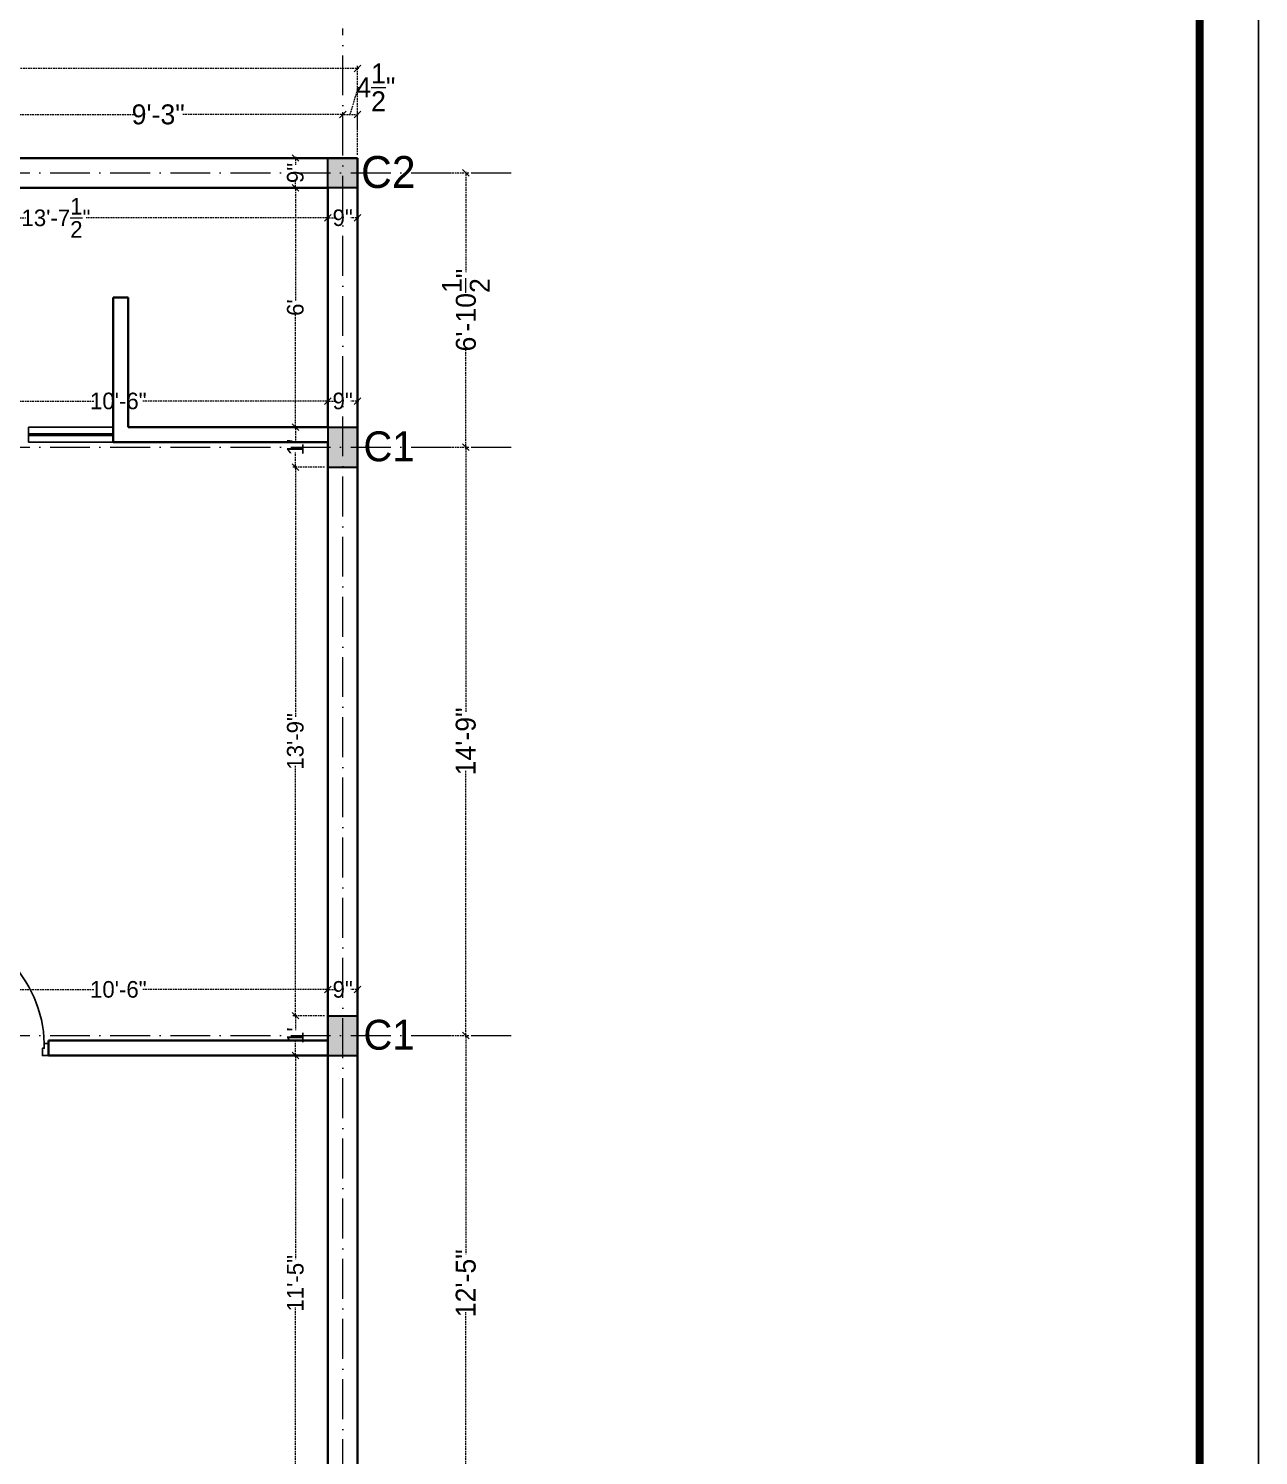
# Model space of a CAD drawing. Header units: millimetres. Extents: x -6808 to 215771, y -89660 to -16303.
# Drawn here: x 104855 to 105225, y -47514.1 to -47084.8 of the extents above; entities that cross this region are included whole.
import ezdxf

# ---------------------------------------------------------------- set-up
doc = ezdxf.new("R2010")
doc.units = ezdxf.units.MM
doc.header["$PDMODE"] = 35
doc.linetypes.add('ACAD_ISO10W100', pattern=[18, 12, -3, 0, -3])
doc.linetypes.add('DASHED', pattern=[0.75, 0.5, -0.25])
doc.layers.get('0').update_dxf_attribs({"color": 8})
for name, color, linetype, lineweight in [('col.center', 5, 'ACAD_ISO10W100', 15), ('column', 5, 'Continuous', 30), ('dim2', 6, 'Continuous', 20), ('wall', 7, 'Continuous', 35)]:
    doc.layers.add(name, color=color, linetype=linetype, lineweight=lineweight)
for name, color, linetype in [('FORMAT', 7, 'Continuous'), ('NET 01', 8, 'Continuous'), ('WIN', 5, 'Continuous')]:
    doc.layers.add(name, color=color, linetype=linetype)
doc.styles.add('SAJ', font='eurr____.ttf')
doc.dimstyles.new('SAJ', dxfattribs={"dimtxt": 5, "dimasz": 2, "dimexe": 1, "dimexo": 1, "dimgap": 0.09375, "dimtad": 0, "dimdec": 1, "dimzin": 0, "dimdsep": 46, "dimlunit": 4, "dimtxsty": 'SAJ', "dimblk": 'OBLIQUE', "dimcen": 0.125, "dimdle": 0.375, "dimadec": 0, "dimazin": 0, "dimtfac": 1, "dimtdec": 1, "dimtofl": 0, "dimtmove": 0, "dimatfit": 3, "dimldrblk": 'OBLIQUE', "dimfxl": 1, "dimtolj": 1, "dimtzin": 0, "dimlwd": 5, "dimlwe": 5, "dimarcsym": 1})

# ---------------------------------------------------------------- blocks, each defined once
blk = doc.blocks.new('_Oblique')
at = {"color": 0, "linetype": 'ByBlock', "lineweight": -2}
blk.add_line((-0.5, -0.5), (0.5, 0.5), dxfattribs=at)
blk = doc.blocks.new('*D1201')
at = {"layer": 'Defpoints', "color": 0, "transparency": 16777216}
for p in [(104954.03, -47096.82), (104660.03, -47123.77), (104954.03, -47123.77)]:
    blk.add_point(p, dxfattribs=at)
at = {"layer": 'dim2', "color": 0, "linetype": 'DASHED', "lineweight": 5, "transparency": 16777216}
for p, q in [((104660.03, -47122.77), (104660.03, -47095.82)), ((104954.03, -47122.77), (104954.03, -47095.82)), ((104659.66, -47096.82), (104788.58, -47096.82)), ((104954.41, -47096.82), (104825.49, -47096.82))]:
    blk.add_line(p, q, dxfattribs=at)
at = {"layer": 'dim2', "color": 0, "lineweight": 5, "transparency": 16777216, "xscale": 2, "yscale": 2, "zscale": 2, "rotation": 180}
blk.add_blockref('_Oblique', (104660.03, -47096.82), dxfattribs=at)
at = {"layer": 'dim2', "color": 0, "lineweight": 5, "transparency": 16777216, "xscale": 2, "yscale": 2, "zscale": 2}
blk.add_blockref('_Oblique', (104954.03, -47096.82), dxfattribs=at)
at = {"layer": 'dim2', "color": 0, "transparency": 16777216, "insert": (104807.03, -47096.82), "char_height": 12, "attachment_point": 5, "style": 'SAJ'}
blk.add_mtext('\\A1;24\'-6"', dxfattribs=at)
blk = doc.blocks.new('QEWFWE')
at = {"layer": 'NET 01'}
for p, q in [((238503.45, 15011.85), (238503.45, 15015.77)), ((238503.45, 15015.77), (238505.41, 15015.77)), ((238503.98, 15015.77), (238503.98, 15011.85)), ((238503.98, 15011.85), (238503.45, 15011.85)), ((238503.45, 15011.85), (238503.45, 14988.32)), ((238503.98, 14988.32), (238503.98, 15011.85)), ((238503.45, 14988.32), (238503.45, 14984.4)), ((238503.98, 14988.32), (238503.45, 14988.32)), ((238503.98, 14984.4), (238503.98, 14988.32)), ((238503.45, 14984.4), (238503.98, 14984.4))]:
    blk.add_line(p, q, dxfattribs=at)
for points in [[(238503.45, 14984.4), (238502.4, 14984.4), (238502.4, 14981.4), (238503.9, 14981.4), (238503.9, 14982.9), (238503.9, 14983.2), (238503.45, 14983.2)], [(238536.02, 14984.4), (238537.07, 14984.4), (238537.07, 14981.4), (238535.57, 14981.4), (238535.57, 14982.9), (238535.57, 14983.2), (238536.02, 14983.2)]]:
    blk.add_lwpolyline(points, close=True, dxfattribs=at)
blk.add_ellipse((238504.18, 14985.62), major_axis=(-29.27, 13.54), ratio=0.925766, start_param=-2.718612, end_param=-1.204625, dxfattribs=at)
blk = doc.blocks.new('A$C32B276F4')
at = {"layer": 'column'}
blk.add_hatch(color=256, dxfattribs=at).paths.add_polyline_path([(9, 0), (9, 9), (0, 9), (0, 0)])
for p, q in [((0, 0), (0, 9)), ((0, 9), (9, 9)), ((9, 9), (9, 0)), ((9, 0), (0, 0))]:
    blk.add_line(p, q, dxfattribs=at)
at = {"layer": 'col.center', "linetype": 'ByBlock', "insert": (10.02, 9.59), "char_height": 9.6, "width": 293.6941, "attachment_point": 1, "style": 'SAJ'}
blk.add_mtext('\\A1;{\\fCentury Gothic|b0|i0|c0|p34;C2}', dxfattribs=at)
blk = doc.blocks.new('c1')
at = {"layer": 'column'}
blk.add_hatch(color=256, dxfattribs=at).paths.add_polyline_path([(58376.49, -43564.36), (58385.49, -43564.36), (58385.49, -43552.36), (58376.49, -43552.36)])
for p, q in [((58376.49, -43552.36), (58376.49, -43564.36)), ((58376.49, -43552.36), (58385.49, -43552.36)), ((58385.49, -43564.36), (58385.49, -43552.36)), ((58376.49, -43564.36), (58385.49, -43564.36))]:
    blk.add_line(p, q, dxfattribs=at)
blk = doc.blocks.new('*D1205')
at = {"layer": 'col.center', "color": 0, "linetype": 'DASHED', "lineweight": 5, "transparency": 16777216}
for p, q in [((104838.16, -47110.69), (104886.89, -47110.69)), ((104838.53, -47114.94), (104838.53, -47109.69)), ((104949.91, -47110.69), (104901.17, -47110.69)), ((104949.53, -47114.94), (104949.53, -47109.69))]:
    blk.add_line(p, q, dxfattribs=at)
at = {"layer": 'Defpoints', "color": 0, "transparency": 16777216}
for p in [(104949.53, -47110.69), (104838.53, -47115.94), (104949.53, -47115.94)]:
    blk.add_point(p, dxfattribs=at)
at = {"layer": 'col.center', "color": 0, "lineweight": 5, "transparency": 16777216, "xscale": 2, "yscale": 2, "zscale": 2, "rotation": 180}
blk.add_blockref('_Oblique', (104838.53, -47110.69), dxfattribs=at)
at = {"layer": 'col.center', "color": 0, "lineweight": 5, "transparency": 16777216, "xscale": 2, "yscale": 2, "zscale": 2}
blk.add_blockref('_Oblique', (104949.53, -47110.69), dxfattribs=at)
at = {"layer": 'col.center', "color": 0, "transparency": 16777216, "insert": (104894.03, -47110.69), "char_height": 5, "attachment_point": 5, "style": 'SAJ'}
blk.add_mtext('\\A1;{\\H1.2x;9\'-3"}', dxfattribs=at)
blk = doc.blocks.new('*D1164')
at = {"layer": 'col.center', "color": 0, "linetype": 'DASHED', "lineweight": 5, "transparency": 16777216}
for p, q in [((104951.78, -47110.69), (104954.23, -47102.52)), ((104954.23, -47102.52), (104954.42, -47102.52)), ((104949.16, -47110.69), (104954.41, -47110.69)), ((104949.53, -47114.94), (104949.53, -47109.69)), ((104954.03, -47114.94), (104954.03, -47109.69))]:
    blk.add_line(p, q, dxfattribs=at)
at = {"layer": 'Defpoints', "color": 0, "transparency": 16777216}
for p in [(104954.03, -47110.69), (104949.53, -47115.94), (104954.03, -47115.94)]:
    blk.add_point(p, dxfattribs=at)
at = {"layer": 'col.center', "color": 0, "lineweight": 5, "transparency": 16777216, "xscale": 2, "yscale": 2, "zscale": 2, "rotation": 180}
blk.add_blockref('_Oblique', (104949.53, -47110.69), dxfattribs=at)
at = {"layer": 'col.center', "color": 0, "lineweight": 5, "transparency": 16777216, "xscale": 2, "yscale": 2, "zscale": 2}
blk.add_blockref('_Oblique', (104954.03, -47110.69), dxfattribs=at)
at = {"layer": 'col.center', "color": 0, "transparency": 16777216, "insert": (104959.5, -47102.52), "char_height": 5, "attachment_point": 5, "style": 'SAJ'}
blk.add_mtext('\\A1;{\\H1.2x;4{\\H1.000000x;\\S1/2;}"}', dxfattribs=at)
blk = doc.blocks.new('*D1165')
at = {"layer": 'col.center', "color": 0, "linetype": 'DASHED', "lineweight": 5, "transparency": 16777216}
for p, q in [((104979.49, -47128.27), (104987.57, -47128.27)), ((104986.57, -47127.9), (104986.57, -47158.1)), ((104986.57, -47211.15), (104986.57, -47180.95)), ((104979.49, -47210.77), (104987.57, -47210.77))]:
    blk.add_line(p, q, dxfattribs=at)
at = {"layer": 'Defpoints', "color": 0, "transparency": 16777216}
for p in [(104978.49, -47128.27), (104978.49, -47210.77), (104986.57, -47210.77)]:
    blk.add_point(p, dxfattribs=at)
at = {"layer": 'col.center', "color": 0, "lineweight": 5, "transparency": 16777216, "xscale": 2, "yscale": 2, "zscale": 2}
for p, rotation in [((104986.57, -47128.27), 90), ((104986.57, -47210.77), 270)]:
    blk.add_blockref('_Oblique', p, dxfattribs=dict(at, rotation=rotation))
at = {"layer": 'col.center', "color": 0, "transparency": 16777216, "insert": (104986.57, -47169.52), "char_height": 5, "attachment_point": 5, "rotation": 90, "style": 'SAJ'}
blk.add_mtext('\\A1;{\\H1.2x;6\'-10{\\H1.000000x;\\S1/2;}"}', dxfattribs=at)
blk = doc.blocks.new('*D1166')
at = {"layer": 'col.center', "color": 0, "linetype": 'DASHED', "lineweight": 5, "transparency": 16777216}
for p, q in [((104979.49, -47210.77), (104987.57, -47210.77)), ((104986.57, -47210.4), (104986.57, -47290.55)), ((104986.57, -47388.15), (104986.57, -47308)), ((104979.49, -47387.77), (104987.57, -47387.77))]:
    blk.add_line(p, q, dxfattribs=at)
at = {"layer": 'Defpoints', "color": 0, "transparency": 16777216}
for p in [(104978.49, -47210.77), (104978.49, -47387.77), (104986.57, -47387.77)]:
    blk.add_point(p, dxfattribs=at)
at = {"layer": 'col.center', "color": 0, "lineweight": 5, "transparency": 16777216, "xscale": 2, "yscale": 2, "zscale": 2}
for p, rotation in [((104986.57, -47210.77), 90), ((104986.57, -47387.77), 270)]:
    blk.add_blockref('_Oblique', p, dxfattribs=dict(at, rotation=rotation))
at = {"layer": 'col.center', "color": 0, "transparency": 16777216, "insert": (104986.57, -47299.27), "char_height": 5, "attachment_point": 5, "rotation": 90, "style": 'SAJ'}
blk.add_mtext('\\A1;{\\H1.2x;14\'-9"}', dxfattribs=at)
blk = doc.blocks.new('*D1167')
at = {"layer": 'col.center', "color": 0, "linetype": 'DASHED', "lineweight": 5, "transparency": 16777216}
for p, q in [((104979.49, -47387.77), (104987.57, -47387.77)), ((104986.57, -47387.4), (104986.57, -47453.55)), ((104986.57, -47537.15), (104986.57, -47471)), ((104979.49, -47536.77), (104987.57, -47536.77))]:
    blk.add_line(p, q, dxfattribs=at)
at = {"layer": 'Defpoints', "color": 0, "transparency": 16777216}
for p in [(104978.49, -47387.77), (104978.49, -47536.77), (104986.57, -47536.77)]:
    blk.add_point(p, dxfattribs=at)
at = {"layer": 'col.center', "color": 0, "lineweight": 5, "transparency": 16777216, "xscale": 2, "yscale": 2, "zscale": 2}
for p, rotation in [((104986.57, -47387.77), 90), ((104986.57, -47536.77), 270)]:
    blk.add_blockref('_Oblique', p, dxfattribs=dict(at, rotation=rotation))
at = {"layer": 'col.center', "color": 0, "transparency": 16777216, "insert": (104986.57, -47462.27), "char_height": 5, "attachment_point": 5, "rotation": 90, "style": 'SAJ'}
blk.add_mtext('\\A1;{\\H1.2x;12\'-5"}', dxfattribs=at)
blk = doc.blocks.new('*D1210')
at = {"layer": 'col.center', "color": 0, "linetype": 'DASHED', "lineweight": 5, "transparency": 16777216}
for p, q in [((104781.53, -47133.77), (104781.53, -47142.77)), ((104945.03, -47133.77), (104945.03, -47142.77)), ((104781.16, -47141.77), (104854.18, -47141.77)), ((104945.41, -47141.77), (104872.38, -47141.77))]:
    blk.add_line(p, q, dxfattribs=at)
at = {"layer": 'Defpoints', "color": 0, "transparency": 16777216}
for p in [(104781.53, -47132.77), (104945.03, -47132.77), (104945.03, -47141.77)]:
    blk.add_point(p, dxfattribs=at)
at = {"layer": 'col.center', "color": 0, "lineweight": 5, "transparency": 16777216, "xscale": 2, "yscale": 2, "zscale": 2, "rotation": 180}
blk.add_blockref('_Oblique', (104781.53, -47141.77), dxfattribs=at)
at = {"layer": 'col.center', "color": 0, "lineweight": 5, "transparency": 16777216, "xscale": 2, "yscale": 2, "zscale": 2}
blk.add_blockref('_Oblique', (104945.03, -47141.77), dxfattribs=at)
at = {"layer": 'col.center', "color": 0, "transparency": 16777216, "insert": (104863.28, -47141.77), "char_height": 5, "attachment_point": 5, "style": 'SAJ'}
blk.add_mtext('\\A1;{\\C1;13\'-7{\\H1.000000x;\\S1/2;}"}', dxfattribs=at)
blk = doc.blocks.new('*D1211')
at = {"layer": 'col.center', "color": 0, "linetype": 'DASHED', "lineweight": 5, "transparency": 16777216}
for p, q in [((104945.03, -47133.77), (104945.03, -47142.77)), ((104954.03, -47133.77), (104954.03, -47142.77)), ((104944.66, -47141.77), (104947.06, -47141.77)), ((104954.41, -47141.77), (104952, -47141.77))]:
    blk.add_line(p, q, dxfattribs=at)
at = {"layer": 'Defpoints', "color": 0, "transparency": 16777216}
for p in [(104945.03, -47132.77), (104954.03, -47132.77), (104945.03, -47141.77)]:
    blk.add_point(p, dxfattribs=at)
at = {"layer": 'col.center', "color": 0, "lineweight": 5, "transparency": 16777216, "xscale": 2, "yscale": 2, "zscale": 2, "rotation": 180}
blk.add_blockref('_Oblique', (104945.03, -47141.77), dxfattribs=at)
at = {"layer": 'col.center', "color": 0, "lineweight": 5, "transparency": 16777216, "xscale": 2, "yscale": 2, "zscale": 2}
blk.add_blockref('_Oblique', (104954.03, -47141.77), dxfattribs=at)
at = {"layer": 'col.center', "color": 0, "transparency": 16777216, "insert": (104949.53, -47141.77), "char_height": 5, "attachment_point": 5, "style": 'SAJ'}
blk.add_mtext('\\A1;{\\C1;9"}', dxfattribs=at)
blk = doc.blocks.new('*D1214')
at = {"layer": 'col.center', "color": 0, "linetype": 'DASHED', "lineweight": 5, "transparency": 16777216}
for p, q in [((104818.66, -47196.89), (104874.74, -47196.89)), ((104819.03, -47203.77), (104819.03, -47195.89)), ((104945.41, -47196.89), (104889.32, -47196.89)), ((104945.03, -47203.77), (104945.03, -47195.89))]:
    blk.add_line(p, q, dxfattribs=at)
at = {"layer": 'Defpoints', "color": 0, "transparency": 16777216}
for p in [(104945.03, -47196.89), (104819.03, -47204.77), (104945.03, -47204.77)]:
    blk.add_point(p, dxfattribs=at)
at = {"layer": 'col.center', "color": 0, "lineweight": 5, "transparency": 16777216, "xscale": 2, "yscale": 2, "zscale": 2, "rotation": 180}
blk.add_blockref('_Oblique', (104819.03, -47196.89), dxfattribs=at)
at = {"layer": 'col.center', "color": 0, "lineweight": 5, "transparency": 16777216, "xscale": 2, "yscale": 2, "zscale": 2}
blk.add_blockref('_Oblique', (104945.03, -47196.89), dxfattribs=at)
at = {"layer": 'col.center', "color": 0, "transparency": 16777216, "insert": (104882.03, -47196.89), "char_height": 5, "attachment_point": 5, "style": 'SAJ'}
blk.add_mtext('\\A1;{\\C1;10\'-6"}', dxfattribs=at)
blk = doc.blocks.new('*D1215')
at = {"layer": 'col.center', "color": 0, "linetype": 'DASHED', "lineweight": 5, "transparency": 16777216}
for p, q in [((104944.66, -47196.89), (104947.06, -47196.89)), ((104945.03, -47203.77), (104945.03, -47195.89)), ((104954.41, -47196.89), (104952, -47196.89)), ((104954.03, -47203.77), (104954.03, -47195.89))]:
    blk.add_line(p, q, dxfattribs=at)
at = {"layer": 'Defpoints', "color": 0, "transparency": 16777216}
for p in [(104954.03, -47196.89), (104945.03, -47204.77), (104954.03, -47204.77)]:
    blk.add_point(p, dxfattribs=at)
at = {"layer": 'col.center', "color": 0, "lineweight": 5, "transparency": 16777216, "xscale": 2, "yscale": 2, "zscale": 2, "rotation": 180}
blk.add_blockref('_Oblique', (104945.03, -47196.89), dxfattribs=at)
at = {"layer": 'col.center', "color": 0, "lineweight": 5, "transparency": 16777216, "xscale": 2, "yscale": 2, "zscale": 2}
blk.add_blockref('_Oblique', (104954.03, -47196.89), dxfattribs=at)
at = {"layer": 'col.center', "color": 0, "transparency": 16777216, "insert": (104949.53, -47196.89), "char_height": 5, "attachment_point": 5, "style": 'SAJ'}
blk.add_mtext('\\A1;{\\C1;9"}', dxfattribs=at)
blk = doc.blocks.new('*D1173')
at = {"layer": 'col.center', "color": 0, "linetype": 'DASHED', "lineweight": 5, "transparency": 16777216}
for p, q in [((104818.66, -47373.89), (104874.74, -47373.89)), ((104819.03, -47380.77), (104819.03, -47372.89)), ((104945.41, -47373.89), (104889.32, -47373.89)), ((104945.03, -47380.77), (104945.03, -47372.89))]:
    blk.add_line(p, q, dxfattribs=at)
at = {"layer": 'Defpoints', "color": 0, "transparency": 16777216}
for p in [(104945.03, -47373.89), (104819.03, -47381.77), (104945.03, -47381.77)]:
    blk.add_point(p, dxfattribs=at)
at = {"layer": 'col.center', "color": 0, "lineweight": 5, "transparency": 16777216, "xscale": 2, "yscale": 2, "zscale": 2, "rotation": 180}
blk.add_blockref('_Oblique', (104819.03, -47373.89), dxfattribs=at)
at = {"layer": 'col.center', "color": 0, "lineweight": 5, "transparency": 16777216, "xscale": 2, "yscale": 2, "zscale": 2}
blk.add_blockref('_Oblique', (104945.03, -47373.89), dxfattribs=at)
at = {"layer": 'col.center', "color": 0, "transparency": 16777216, "insert": (104882.03, -47373.89), "char_height": 5, "attachment_point": 5, "style": 'SAJ'}
blk.add_mtext('\\A1;{\\C1;10\'-6"}', dxfattribs=at)
blk = doc.blocks.new('*D1174')
at = {"layer": 'col.center', "color": 0, "linetype": 'DASHED', "lineweight": 5, "transparency": 16777216}
for p, q in [((104944.66, -47373.89), (104947.06, -47373.89)), ((104945.03, -47380.77), (104945.03, -47372.89)), ((104954.41, -47373.89), (104952, -47373.89)), ((104954.03, -47380.77), (104954.03, -47372.89))]:
    blk.add_line(p, q, dxfattribs=at)
at = {"layer": 'Defpoints', "color": 0, "transparency": 16777216}
for p in [(104954.03, -47373.89), (104945.03, -47381.77), (104954.03, -47381.77)]:
    blk.add_point(p, dxfattribs=at)
at = {"layer": 'col.center', "color": 0, "lineweight": 5, "transparency": 16777216, "xscale": 2, "yscale": 2, "zscale": 2, "rotation": 180}
blk.add_blockref('_Oblique', (104945.03, -47373.89), dxfattribs=at)
at = {"layer": 'col.center', "color": 0, "lineweight": 5, "transparency": 16777216, "xscale": 2, "yscale": 2, "zscale": 2}
blk.add_blockref('_Oblique', (104954.03, -47373.89), dxfattribs=at)
at = {"layer": 'col.center', "color": 0, "transparency": 16777216, "insert": (104949.53, -47373.89), "char_height": 5, "attachment_point": 5, "style": 'SAJ'}
blk.add_mtext('\\A1;{\\C1;9"}', dxfattribs=at)
blk = doc.blocks.new('*D1188')
at = {"layer": 'col.center', "color": 0, "linetype": 'DASHED', "lineweight": 5, "transparency": 16777216}
for p, q in [((104944.03, -47123.77), (104934.3, -47123.77)), ((104935.3, -47123.4), (104935.3, -47125.8)), ((104944.03, -47132.77), (104934.3, -47132.77)), ((104935.3, -47133.15), (104935.3, -47130.75))]:
    blk.add_line(p, q, dxfattribs=at)
at = {"layer": 'Defpoints', "color": 0, "transparency": 16777216}
for p in [(104945.03, -47123.77), (104935.3, -47132.77), (104945.03, -47132.77)]:
    blk.add_point(p, dxfattribs=at)
at = {"layer": 'col.center', "color": 0, "lineweight": 5, "transparency": 16777216, "xscale": 2, "yscale": 2, "zscale": 2}
for p, rotation in [((104935.3, -47123.77), 90), ((104935.3, -47132.77), 270)]:
    blk.add_blockref('_Oblique', p, dxfattribs=dict(at, rotation=rotation))
at = {"layer": 'col.center', "color": 0, "transparency": 16777216, "insert": (104935.3, -47128.27), "char_height": 5, "attachment_point": 5, "rotation": 90, "style": 'SAJ'}
blk.add_mtext('\\A1;{\\C1;9"}', dxfattribs=at)
blk = doc.blocks.new('*D1189')
at = {"layer": 'col.center', "color": 0, "linetype": 'DASHED', "lineweight": 5, "transparency": 16777216}
for p, q in [((104944.03, -47132.77), (104934.3, -47132.77)), ((104935.3, -47132.4), (104935.3, -47166.71)), ((104935.3, -47205.15), (104935.3, -47170.84)), ((104944.03, -47204.77), (104934.3, -47204.77))]:
    blk.add_line(p, q, dxfattribs=at)
at = {"layer": 'Defpoints', "color": 0, "transparency": 16777216}
for p in [(104945.03, -47132.77), (104935.3, -47204.77), (104945.03, -47204.77)]:
    blk.add_point(p, dxfattribs=at)
at = {"layer": 'col.center', "color": 0, "lineweight": 5, "transparency": 16777216, "xscale": 2, "yscale": 2, "zscale": 2}
for p, rotation in [((104935.3, -47132.77), 90), ((104935.3, -47204.77), 270)]:
    blk.add_blockref('_Oblique', p, dxfattribs=dict(at, rotation=rotation))
at = {"layer": 'col.center', "color": 0, "transparency": 16777216, "insert": (104935.3, -47168.77), "char_height": 5, "attachment_point": 5, "rotation": 90, "style": 'SAJ'}
blk.add_mtext("\\A1;{\\C1;6'}", dxfattribs=at)
blk = doc.blocks.new('*D1190')
at = {"layer": 'col.center', "color": 0, "linetype": 'DASHED', "lineweight": 5, "transparency": 16777216}
for p, q in [((104944.03, -47204.77), (104934.3, -47204.77)), ((104935.3, -47204.4), (104935.3, -47209.15)), ((104935.3, -47217.15), (104935.3, -47212.4)), ((104944.03, -47216.77), (104934.3, -47216.77))]:
    blk.add_line(p, q, dxfattribs=at)
at = {"layer": 'Defpoints', "color": 0, "transparency": 16777216}
for p in [(104945.03, -47204.77), (104935.3, -47216.77), (104945.03, -47216.77)]:
    blk.add_point(p, dxfattribs=at)
at = {"layer": 'col.center', "color": 0, "lineweight": 5, "transparency": 16777216, "xscale": 2, "yscale": 2, "zscale": 2}
for p, rotation in [((104935.3, -47204.77), 90), ((104935.3, -47216.77), 270)]:
    blk.add_blockref('_Oblique', p, dxfattribs=dict(at, rotation=rotation))
at = {"layer": 'col.center', "color": 0, "transparency": 16777216, "insert": (104935.3, -47210.77), "char_height": 5, "attachment_point": 5, "rotation": 90, "style": 'SAJ'}
blk.add_mtext("\\A1;{\\C1;1'}", dxfattribs=at)
blk = doc.blocks.new('*D1191')
at = {"layer": 'col.center', "color": 0, "linetype": 'DASHED', "lineweight": 5, "transparency": 16777216}
for p, q in [((104944.03, -47216.77), (104934.3, -47216.77)), ((104935.3, -47216.4), (104935.3, -47291.99)), ((104935.3, -47382.15), (104935.3, -47306.56)), ((104944.03, -47381.77), (104934.3, -47381.77))]:
    blk.add_line(p, q, dxfattribs=at)
at = {"layer": 'Defpoints', "color": 0, "transparency": 16777216}
for p in [(104945.03, -47216.77), (104935.3, -47381.77), (104945.03, -47381.77)]:
    blk.add_point(p, dxfattribs=at)
at = {"layer": 'col.center', "color": 0, "lineweight": 5, "transparency": 16777216, "xscale": 2, "yscale": 2, "zscale": 2}
for p, rotation in [((104935.3, -47216.77), 90), ((104935.3, -47381.77), 270)]:
    blk.add_blockref('_Oblique', p, dxfattribs=dict(at, rotation=rotation))
at = {"layer": 'col.center', "color": 0, "transparency": 16777216, "insert": (104935.3, -47299.27), "char_height": 5, "attachment_point": 5, "rotation": 90, "style": 'SAJ'}
blk.add_mtext('\\A1;{\\C1;13\'-9"}', dxfattribs=at)
blk = doc.blocks.new('*D1192')
at = {"layer": 'col.center', "color": 0, "linetype": 'DASHED', "lineweight": 5, "transparency": 16777216}
for p, q in [((104944.03, -47381.77), (104934.3, -47381.77)), ((104935.3, -47381.4), (104935.3, -47386.15)), ((104935.3, -47394.15), (104935.3, -47389.4)), ((104944.03, -47393.77), (104934.3, -47393.77))]:
    blk.add_line(p, q, dxfattribs=at)
at = {"layer": 'Defpoints', "color": 0, "transparency": 16777216}
for p in [(104945.03, -47381.77), (104935.3, -47393.77), (104945.03, -47393.77)]:
    blk.add_point(p, dxfattribs=at)
at = {"layer": 'col.center', "color": 0, "lineweight": 5, "transparency": 16777216, "xscale": 2, "yscale": 2, "zscale": 2}
for p, rotation in [((104935.3, -47381.77), 90), ((104935.3, -47393.77), 270)]:
    blk.add_blockref('_Oblique', p, dxfattribs=dict(at, rotation=rotation))
at = {"layer": 'col.center', "color": 0, "transparency": 16777216, "insert": (104935.3, -47387.77), "char_height": 5, "attachment_point": 5, "rotation": 90, "style": 'SAJ'}
blk.add_mtext("\\A1;{\\C1;1'}", dxfattribs=at)
blk = doc.blocks.new('*D1193')
at = {"layer": 'col.center', "color": 0, "linetype": 'DASHED', "lineweight": 5, "transparency": 16777216}
for p, q in [((104944.03, -47393.77), (104934.3, -47393.77)), ((104935.3, -47393.4), (104935.3, -47454.99)), ((104935.3, -47531.15), (104935.3, -47469.56)), ((104944.03, -47530.77), (104934.3, -47530.77))]:
    blk.add_line(p, q, dxfattribs=at)
at = {"layer": 'Defpoints', "color": 0, "transparency": 16777216}
for p in [(104945.03, -47393.77), (104935.3, -47530.77), (104945.03, -47530.77)]:
    blk.add_point(p, dxfattribs=at)
at = {"layer": 'col.center', "color": 0, "lineweight": 5, "transparency": 16777216, "xscale": 2, "yscale": 2, "zscale": 2}
for p, rotation in [((104935.3, -47393.77), 90), ((104935.3, -47530.77), 270)]:
    blk.add_blockref('_Oblique', p, dxfattribs=dict(at, rotation=rotation))
at = {"layer": 'col.center', "color": 0, "transparency": 16777216, "insert": (104935.3, -47462.27), "char_height": 5, "attachment_point": 5, "rotation": 90, "style": 'SAJ'}
blk.add_mtext('\\A1;{\\C1;11\'-5"}', dxfattribs=at)

msp = doc.modelspace()

# ---------------------------------------------------------------- linework, layer by layer
at = {"layer": 'col.center'}
for p, q in [((104949.53, -47937.508), (104949.53, -47084.827)), ((104626.205, -47128.274), (105001.33, -47128.274)), ((104626.205, -47210.774), (105001.33, -47210.774)), ((104626.205, -47387.774), (105001.33, -47387.774))]:
    msp.add_line(p, q, dxfattribs=at)
at = {"layer": 'FORMAT', "color": 0}
msp.add_lwpolyline([(104384.787, -47020.609), (104384.787, -48213.724), (105225.009, -48213.724), (105225.009, -47020.609)], close=True, dxfattribs=at)
msp.add_lwpolyline([(104384.787, -47020.609), (104384.787, -48213.724), (105225.009, -48213.724), (105225.009, -47020.609)], close=True, dxfattribs=at)
at = {"layer": 'FORMAT', "color": 0, "const_width": 2.464}
msp.add_lwpolyline([(104402.472, -47038.294), (104402.472, -48196.039), (105207.324, -48196.039), (105207.324, -47038.294)], close=True, dxfattribs=at)
msp.add_lwpolyline([(104402.472, -47038.294), (104402.472, -48196.039), (105207.324, -48196.039), (105207.324, -47038.294)], close=True, dxfattribs=at)
at = {"layer": 'wall'}
for p, q in [((104954.03, -47123.774), (104660.03, -47123.774)), ((104954.03, -47123.774), (104954.03, -47911.774)), ((104945.03, -47132.774), (104669.03, -47132.774)), ((104945.03, -47132.774), (104945.03, -47204.774)), ((104945.03, -47209.274), (104945.03, -47245.274)), ((104945.03, -47245.274), (104945.03, -47811.274))]:
    msp.add_line(p, q, dxfattribs=at)
at = {"layer": 'wall', "color": 1}
for p, q in [((104880.53, -47165.774), (104880.53, -47209.274)), ((104880.53, -47165.774), (104885.03, -47165.774)), ((104885.03, -47165.774), (104885.03, -47204.774)), ((104945.03, -47204.774), (104885.03, -47204.774)), ((104945.03, -47209.274), (104880.53, -47209.274)), ((104945.03, -47389.274), (104861.03, -47389.274)), ((104861.03, -47393.774), (104861.03, -47389.274)), ((104945.03, -47393.774), (104861.03, -47393.774))]:
    msp.add_line(p, q, dxfattribs=at)
at = {"layer": 'WIN'}
for p, q in [((104880.53, -47204.774), (104855.03, -47204.774)), ((104855.03, -47209.274), (104855.03, -47204.774)), ((104880.53, -47206.774), (104855.03, -47206.774)), ((104880.53, -47207.274), (104855.03, -47207.274)), ((104880.53, -47209.274), (104855.03, -47209.274))]:
    msp.add_line(p, q, dxfattribs=at)

# ---------------------------------------------------------------- block references
at = {"linetype": 'ByBlock', "lineweight": 20, "xscale": 1.211467555345734, "yscale": 1.211467555345734, "zscale": 1.211467555345734}
msp.add_blockref('QEWFWE', (-184118.886, -65543.248), dxfattribs=at)
at = {"layer": 'column'}
for name, p in [('A$C32B276F4', (104945.03, -47132.774)), ('c1', (46568.539, -3652.412)), ('c1', (46568.539, -3829.412))]:
    msp.add_blockref(name, p, dxfattribs=at)

# ---------------------------------------------------------------- texts
at = {"layer": 'col.center', "linetype": 'ByBlock', "char_height": 9, "width": 293.6941, "attachment_point": 1, "style": 'SAJ'}
for insert in [(104955.761, -47206.006), (104955.761, -47383.006)]:
    msp.add_mtext('\\A1;{\\fCentury Gothic|b0|i0|c0|p34;C1}', dxfattribs=dict(at, insert=insert))

# ---------------------------------------------------------------- dimensions: what is measured, and where the dimension line sits
at = {"layer": 'col.center'}
for p1, p2, distance, text, picture, middle in [((104949.53, -47115.944), (104954.03, -47115.944), 5.254, '{\\H1.2x;<>}', '*D1164', (104954.513, -47102.519)), ((104838.53, -47115.944), (104949.53, -47115.944), 5.254, '{\\H1.2x;<>}', '*D1205', (104894.03, -47110.69)), ((104945.03, -47123.774), (104945.03, -47132.774), -9.731, '{\\C1;<>}', '*D1188', (104935.299, -47128.274)), ((104978.487, -47128.274), (104978.487, -47210.774), 8.079, '{\\H1.2x;<>}', '*D1165', (104986.566, -47169.524)), ((104781.53, -47132.774), (104945.03, -47132.774), -8.999, '{\\C1;<>}', '*D1210', (104863.28, -47141.772)), ((104945.03, -47132.774), (104945.03, -47204.774), -9.731, '{\\C1;<>}', '*D1189', (104935.299, -47168.774)), ((104954.03, -47132.774), (104945.03, -47132.774), 8.999, '{\\C1;<>}', '*D1211', (104949.53, -47141.772)), ((104819.03, -47204.774), (104945.03, -47204.774), 7.883, '{\\C1;<>}', '*D1214', (104882.03, -47196.891)), ((104945.03, -47204.774), (104954.03, -47204.774), 7.883, '{\\C1;<>}', '*D1215', (104949.53, -47196.891)), ((104945.03, -47204.774), (104945.03, -47216.774), -9.731, '{\\C1;<>}', '*D1190', (104935.299, -47210.774)), ((104978.487, -47210.774), (104978.487, -47387.774), 8.079, '{\\H1.2x;<>}', '*D1166', (104986.566, -47299.274)), ((104945.03, -47216.774), (104945.03, -47381.774), -9.731, '{\\C1;<>}', '*D1191', (104935.299, -47299.274)), ((104819.03, -47381.774), (104945.03, -47381.774), 7.883, '{\\C1;<>}', '*D1173', (104882.03, -47373.891)), ((104945.03, -47381.774), (104954.03, -47381.774), 7.883, '{\\C1;<>}', '*D1174', (104949.53, -47373.891)), ((104945.03, -47381.774), (104945.03, -47393.774), -9.731, '{\\C1;<>}', '*D1192', (104935.299, -47387.774)), ((104978.487, -47387.774), (104978.487, -47536.774), 8.079, '{\\H1.2x;<>}', '*D1167', (104986.566, -47462.274)), ((104945.03, -47393.774), (104945.03, -47530.774), -9.731, '{\\C1;<>}', '*D1193', (104935.299, -47462.274))]:
    dim = msp.add_aligned_dim(p1=p1, p2=p2, distance=distance, text=text, dimstyle='SAJ', override={"dimtmove": 1}, dxfattribs=at)
    dim.commit()
    dim.dimension.update_dxf_attribs({"geometry": picture, "text_midpoint": middle})
at = {"layer": 'dim2'}
dim = msp.add_linear_dim(base=(104954.03, -47096.815), p1=(104660.03, -47123.774), p2=(104954.03, -47123.774), angle=0, dimstyle='SAJ', override={"dimtxt": 12}, dxfattribs=at)
dim.commit()
dim.dimension.update_dxf_attribs({"geometry": '*D1201', "text_midpoint": (104807.03, -47096.815), "dimtype": 161})

doc.saveas('drawing.dxf')
